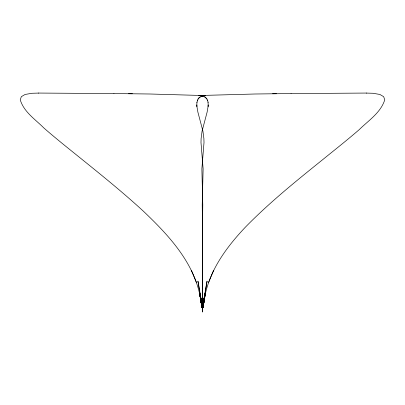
<?xml version="1.0" encoding="UTF-8"?>
<svg xmlns="http://www.w3.org/2000/svg" width="405" height="405" viewBox="0 0 405 405"><rect width="100%" height="100%" fill="white"/><g stroke="black" fill="none" stroke-linecap="round" stroke-linejoin="round"><path stroke-width="0.61" d="M202.454 311.946L202.586 235.761L202.222 204.834L203.123 168.844L200.991 142.509L201.108 138.556L202.065 131.21L207.122 112.084L208.109 106.333M208.19 105.087L208.013 101.908L206.96 99.053A0.861 0.451 -88.8 0 1 206.707 98.79M196.921 102.48L198.04 99.053A0.861 0.451 88.8 0 0 198.293 98.79M196.952 102.09L196.81 105.087M204.429 295.696L202.91 306.939L207.087 281.07L205.143 291.392M203.32 304.565L202.971 307.046L204.14 298.029L202.996 307.096L205.001 294.288L203.072 307.233L204.91 294.157L204.727 295.392M203.492 303.32L203.669 302.079M203.933 300.216L204.105 298.971M204.282 297.731L204.454 296.49M204.91 294.157L203.016 307.132L204.803 294.005L202.996 307.096L203.361 304.631M203.543 303.396L203.725 302.165M203.907 300.935L204.181 299.087M204.363 297.852L204.545 296.622M203.037 307.167L205.001 294.288M203.052 307.198L205.077 294.394M366.409 93.079L373.03 93.272L379.9 94.461L383.667 96.668L384.75 99.838C380.735 112.706 368.347 120.609 359.159 129.696C347.303 139.963 334.986 149.673 322.81 159.555C296.04 181.106 269.203 202.733 245.177 227.382C227.2 246.442 210.787 268.454 205.203 294.567L203.072 307.233L205.132 294.475M203.062 307.218L205.178 294.536M204.687 293.822L204.915 292.607M197.453 100.369L197.584 100M208.479 282.685L213.643 270.302M198.369 98.633L198.369 98.633A0.597 0.334 87.3 0 0 198.268 98.749A0.866 0.42 -87.2 0 1 198.091 98.982L198.04 99.053M200.45 296.637L201.963 307.167L199.923 294.394L201.938 307.218L199.797 294.567C192.496 260.617 167.66 234.303 143.304 211.126C117.232 187.156 89.267 165.392 61.793 143.071C55.738 138.07 49.663 133.083 43.77 127.884C35.281 119.369 23.819 111.886 20.25 99.838L21.333 96.668L25.1 94.461L31.97 93.272L38.591 93.079M199.483 97.554L199.883 97.19A1.266 0.78 -60.9 0 1 200.146 96.977M199.392 97.539L198.82 98.101L199.918 97.159A1.255 0.8 -62 0 1 200.146 96.947L200.222 96.916M205.608 97.539L206.515 98.521L205.082 97.159A1.255 0.8 62 0 0 204.854 96.947L204.778 96.916M200.222 96.916L204.571 95.605M201.391 96.355L201.958 96.162M202.399 96.02L204.778 96.916M204.697 95.59L205.522 95.514L198.678 95.413M291.068 93.57L255.104 94.001L199.478 95.514L202.51 96M291.063 93.57L366.631 93.059M272.6 93.742L276.423 93.707M38.369 93.059L113.937 93.57M113.932 93.57L149.896 94.001L199.199 95.418M128.582 93.707L132.41 93.742M205.517 97.554L205.117 97.19A1.266 0.78 60.9 0 0 204.854 96.977M206.904 99.002L206.904 99.002A0.866 0.42 87.2 0 1 206.737 98.739A0.597 0.334 -87.3 0 0 206.646 98.648L206.722 98.759M191.357 270.302L196.501 282.705M207.416 100L207.547 100.369M199.857 291.392L197.913 281.07L202.09 306.939L200.571 295.696M200.085 292.607L200.313 293.822M199.822 294.536L201.928 307.233L199.868 294.475L201.948 307.198L200.197 294.005L202.004 307.096L200.09 294.157L200.267 295.397M199.868 294.475L201.938 307.218M199.923 294.394L201.948 307.198M199.999 294.288L201.963 307.167M200.09 294.157L201.984 307.132L201.214 301.507M200.536 296.506L201.047 300.257M196.891 106.333L197.878 112.084L202.935 131.21L203.892 138.556L204.009 142.509L201.877 168.844L202.778 204.834L202.414 235.761L202.5 311.926M208.048 102.09L208.079 102.48M208.013 105.052A58.877 40.809 18.8 0 1 207.957 106.302M-247.931 95.276A907.792 0.516 -0.3 0 1 -254.365 95.312M208.347 105.113A58.857 41.016 16.3 0 1 208.236 106.358M197.043 106.302A58.877 40.809 -18.8 0 1 196.987 105.052M659.365 95.312A907.792 0.516 0.3 0 1 652.931 95.276M196.764 106.358A58.857 41.016 -16.3 0 1 196.653 105.113M204.454 295.635L204.302 296.84L204.449 295.625M198.511 98.445L198.82 98.101L198.506 98.45M201.093 299.837L200.86 298.029L201.082 299.857"/></g></svg>
